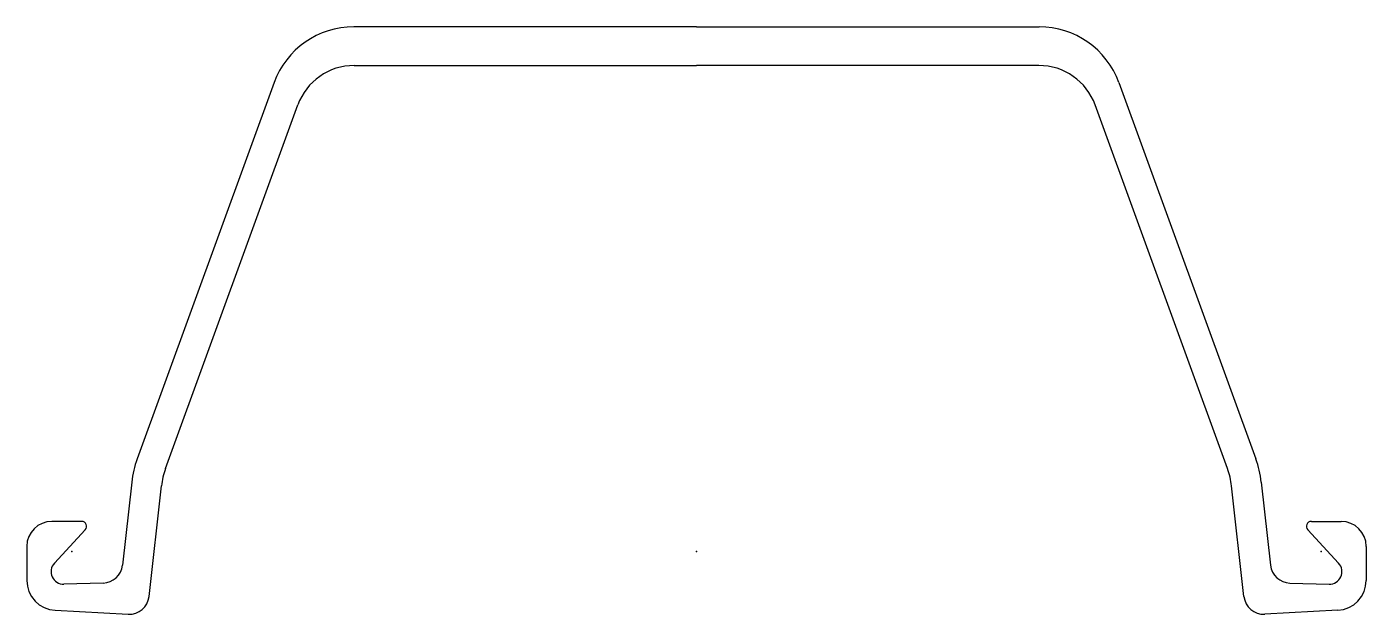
# Model space of a CAD drawing. Extents: x -18 to 518, y -25 to 210.
import ezdxf

# ---------------------------------------------------------------- set-up
doc = ezdxf.new("R2010")
doc.units = 0
doc.header["$MEASUREMENT"] = 0
doc.layers.get('0').update_dxf_attribs({"color": 5, "linetype": 'CONTINUOUS'})

msp = doc.modelspace()

# ---------------------------------------------------------------- linework, layer by layer
at = {"linetype": 'Continuous'}
for p, q in [((250, 210), (112.90765, 210)), ((250, 210), (387.09235, 210)), ((113.00825, 194.5), (250, 194.5)), ((386.99176, 194.5), (250, 194.5)), ((80.95783, 187.62793), (26.13831, 37.00155)), ((419.04218, 187.62793), (473.86169, 37.00155)), ((37.49696, 33.12295), (90.45412, 178.70436)), ((462.50305, 33.12295), (409.54587, 178.70436)), ((23.97099, 27.73889), (20.26797, -5.5883)), ((476.02902, 27.73889), (479.73203, -5.5883)), ((30.95458, -18.05417), (35.87336, 26.18281)), ((469.04541, -18.05417), (464.12665, 26.18281)), ((3.93709, 12), (-8, 12)), ((496.0629, 12), (508, 12)), ((-6.95445, -4.76972), (5.4078, 8.64464)), ((506.95444, -4.76972), (494.59219, 8.64464)), ((-18, 2), (-18, -11.62143)), ((518, 2), (518, -11.62143)), ((12.54868, -12.70149), (-3.1328, -13.15602)), ((487.45132, -12.70149), (503.13281, -13.15602)), ((-6.6375, -23.60449), (22.57858, -25.15879)), ((506.63751, -23.60449), (477.42142, -25.15879))]:
    msp.add_line(p, q, dxfattribs=at)
for centre, radius, start, end in [((112.90765, 176), 34, 90, 160.00135), ((387.09235, 176), 34, 19.99864, 90), ((113.00825, 170.5), 24, 90, 160.01047), ((386.99176, 170.5), 24, 19.98954, 90), ((63.72634, 23.32163), 40, 160.00134, 173.65981), ((65.68961, 22.86749), 30, 160.01047, 173.65526), ((434.31039, 22.86749), 30, 6.34474, 19.98953), ((436.27365, 23.32163), 40, 6.34019, 19.99865), ((-8, 2), 10, 90, 180), ((3.93709, 10), 2, 317.33731, 90), ((496.0629, 10), 2, 90, 222.66286), ((508, 2), 10, 0, 90), ((-3.27767, -8.15812), 5, 137.33731, 271.66028), ((503.27768, -8.15812), 5, 268.33971, 42.66286), ((12.3169, -4.70485), 8, 271.66028, 353.65981), ((487.68311, -4.70485), 8, 186.34018, 268.33976), ((-6, -11.62143), 12, 180, 266.95472), ((506, -11.62143), 12, 273.04533, 0), ((23.00358, -17.17009), 8, 266.95472, 353.65526), ((476.99643, -17.17009), 8, 186.34472, 273.04518)]:
    msp.add_arc(centre, radius, start, end, dxfattribs=at)
for p in [(0, 0), (250, 0), (500, 0)]:
    msp.add_point(p, dxfattribs=at)

doc.saveas('drawing.dxf')
